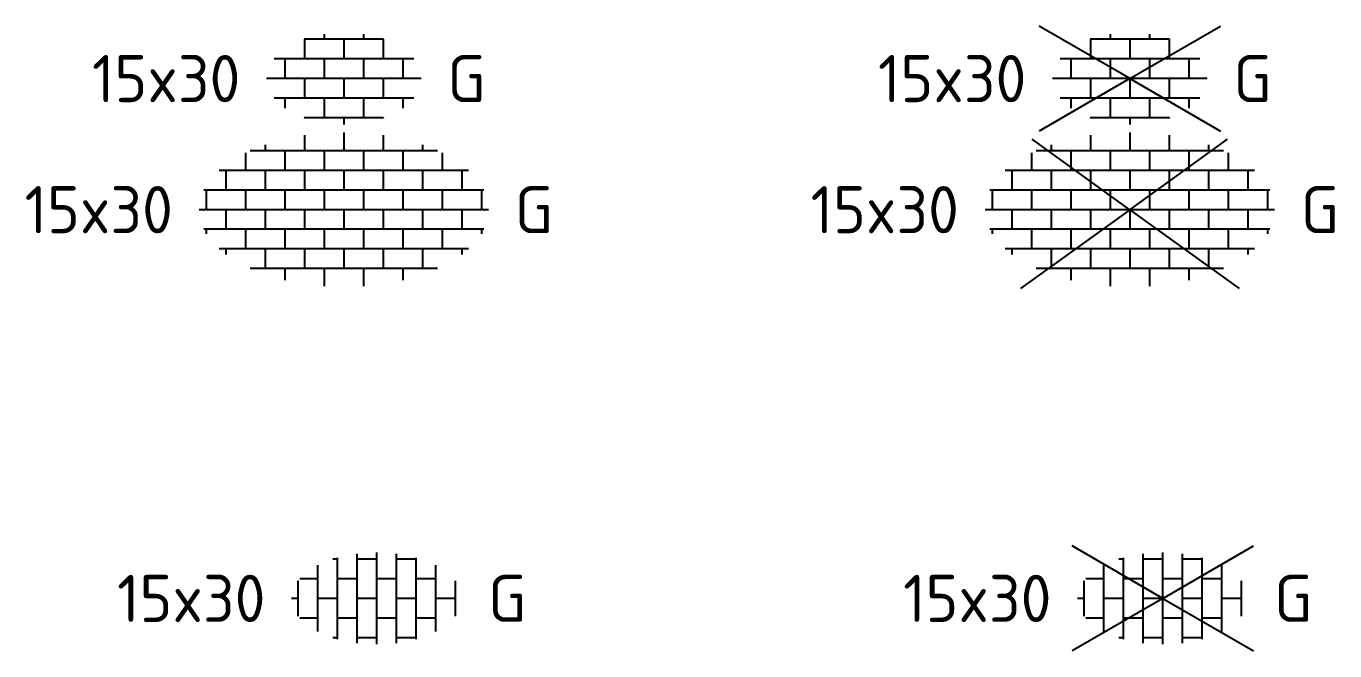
# Model space of a CAD drawing. Header units: metres. Extents: x -77 to 448, y 4806 to 5239.
# Drawn here: x 142.39 to 152.38, y 4929.07 to 4933.84 of the extents above; entities that cross this region are included whole.
import ezdxf
from ezdxf.enums import TextEntityAlignment as Align

# ---------------------------------------------------------------- set-up
doc = ezdxf.new("R2010")
doc.units = ezdxf.units.M
doc.layers.add('V-WE-VH-OPENVERHARDING_STRAATBAKSTEEN-S', color=90, linetype='Continuous', lineweight=25)
doc.styles.add('NLCS-ISO', font='NLCS-ISO.ttf')

# ---------------------------------------------------------------- blocks, each defined once
blk = doc.blocks.new('SVH-TEGEL_150X300_DUN_HALFST_KL-SO')
for p, q in [((-1.5, 1.5), (-1.674, 1.5)), ((-1.5, -1.552), (-1.5, 1.552)), ((-0.75, -1.703), (-0.75, 1.703)), ((0, 1.5), (-0.75, 1.5)), ((0, -1.75), (0, 1.75)), ((0.75, -1.703), (0.75, 1.703)), ((1.5, 1.5), (0.75, 1.5)), ((1.5, -1.552), (1.5, 1.552)), ((-2.25, -1.263), (-2.25, 1.263)), ((2.25, -1.263), (2.25, 1.263)), ((-3, -0.673), (-3, 0.673)), ((-2.25, 0.75), (-2.936, 0.75)), ((-0.75, 0.75), (-1.5, 0.75)), ((0.75, 0.75), (0, 0.75)), ((2.25, 0.75), (1.5, 0.75)), ((3, -0.673), (3, 0.673)), ((-3, 0), (-3.25, 0)), ((-1.5, 0), (-2.25, 0)), ((0, 0), (-0.75, 0)), ((1.5, 0), (0.75, 0)), ((3, 0), (2.25, 0)), ((-2.25, -0.75), (-2.936, -0.75)), ((-0.75, -0.75), (-1.5, -0.75)), ((0.75, -0.75), (0, -0.75)), ((2.25, -0.75), (1.5, -0.75)), ((-1.5, -1.5), (-1.674, -1.5)), ((0, -1.5), (-0.75, -1.5)), ((1.5, -1.5), (0.75, -1.5))]:
    blk.add_line(p, q)
at = {"style": 'NLCS-ISO'}
blk.add_attdef('FORMAAT', text='', height=1.8, dxfattribs=at).set_placement((-4.25, 0), align=Align.MIDDLE_RIGHT)
blk.add_attdef('KLEUR', text='', height=1.8, dxfattribs=at).set_placement((4.25, 0), align=Align.MIDDLE_LEFT)
at = {"style": 'NLCS-ISO', "flags": 1}
blk.add_attdef('FUNCTIE', text='', height=1.8, dxfattribs=at).set_placement((0, -2.75), align=Align.TOP_CENTER)
blk = doc.blocks.new('SVH-TEGEL_150X300_DUN_LINT-SO')
for p, q in [((-1.5, 2.839), (-1.5, 2.25)), ((0, 2.95), (0, 2.25)), ((1.5, 2.839), (1.5, 2.25)), ((-3.75, 2.166), (-3.75, 1.5)), ((3.573, 2.25), (-3.573, 2.25)), ((-3, 2.477), (-3, 2.25)), ((-2.25, 2.25), (-2.25, 1.5)), ((-0.75, 2.25), (-0.75, 1.5)), ((0.75, 2.25), (0.75, 1.5)), ((2.25, 2.25), (2.25, 1.5)), ((3, 2.477), (3, 2.25)), ((3.75, 2.166), (3.75, 1.5)), ((4.757, 1.5), (-4.757, 1.5)), ((-4.5, 1.5), (-4.5, 0.75)), ((-3, 1.5), (-3, 0.75)), ((-1.5, 1.5), (-1.5, 0.75)), ((0, 1.5), (0, 0.75)), ((1.5, 1.5), (1.5, 0.75)), ((3, 1.5), (3, 0.75)), ((4.5, 1.5), (4.5, 0.75)), ((5.343, 0.75), (-5.343, 0.75)), ((-5.25, 0.75), (-5.25, 0)), ((-3.75, 0.75), (-3.75, 0)), ((-2.25, 0.75), (-2.25, 0)), ((-0.75, 0.75), (-0.75, 0)), ((0.75, 0.75), (0.75, 0)), ((2.25, 0.75), (2.25, 0)), ((3.75, 0.75), (3.75, 0)), ((5.25, 0.75), (5.25, 0)), ((5.525, 0), (-5.525, 0)), ((-4.5, 0), (-4.5, -0.75)), ((-3, 0), (-3, -0.75)), ((0, 0), (0, -0.75)), ((-1.5, 0), (-1.5, -0.75)), ((1.5, 0), (1.5, -0.75)), ((3, 0), (3, -0.75)), ((4.5, 0), (4.5, -0.75)), ((5.343, -0.75), (-5.343, -0.75)), ((-5.25, -0.75), (-5.25, -0.919)), ((-3.75, -0.75), (-3.75, -1.5)), ((-2.25, -0.75), (-2.25, -1.5)), ((-0.75, -0.75), (-0.75, -1.5)), ((0.75, -0.75), (0.75, -1.5)), ((2.25, -0.75), (2.25, -1.5)), ((3.75, -0.75), (3.75, -1.5)), ((5.25, -0.75), (5.25, -0.919)), ((4.757, -1.5), (-4.757, -1.5)), ((-4.5, -1.5), (-4.5, -1.712)), ((-3, -1.5), (-3, -2.25)), ((-1.5, -1.5), (-1.5, -2.25)), ((0, -1.5), (0, -2.25)), ((1.5, -1.5), (1.5, -2.25)), ((3, -1.5), (3, -2.25)), ((4.5, -1.5), (4.5, -1.712)), ((3.573, -2.25), (-3.573, -2.25)), ((-2.25, -2.25), (-2.25, -2.694)), ((-0.75, -2.25), (-0.75, -2.923)), ((0.75, -2.25), (0.75, -2.923)), ((2.25, -2.25), (2.25, -2.694))]:
    blk.add_line(p, q)
at = {"style": 'NLCS-ISO'}
blk.add_attdef('FORMAAT', text='', height=1.8, dxfattribs=at).set_placement((-6.525, 0), align=Align.MIDDLE_RIGHT)
blk.add_attdef('KLEUR', text='', height=1.8, dxfattribs=at).set_placement((6.525, 0), align=Align.MIDDLE_LEFT)
at = {"style": 'NLCS-ISO', "flags": 1}
blk.add_attdef('FUNCTIE', text='', height=1.8, dxfattribs=at).set_placement((0, -3.95), align=Align.TOP_CENTER)
blk = doc.blocks.new('SVH-TEGEL_150X300_DUN_LINT_KL-SO')
for p, q in [((1.519, 1.5), (-1.519, 1.5)), ((-1.5, 1.5), (-1.5, 0.75)), ((-0.75, 1.692), (-0.75, 1.5)), ((0, 1.5), (0, 0.75)), ((0.75, 1.692), (0.75, 1.5)), ((1.5, 1.5), (1.5, 0.75)), ((2.665, 0.75), (-2.665, 0.75)), ((-2.25, 0.75), (-2.25, 0)), ((-0.75, 0.75), (-0.75, 0)), ((0.75, 0.75), (0.75, 0)), ((2.25, 0.75), (2.25, 0)), ((2.95, 0), (-2.95, 0)), ((0, 0), (0, -0.75)), ((-1.5, 0), (-1.5, -0.75)), ((1.5, 0), (1.5, -0.75)), ((2.665, -0.75), (-2.665, -0.75)), ((-2.25, -0.75), (-2.25, -1.132)), ((-0.75, -0.75), (-0.75, -1.5)), ((0.75, -0.75), (0.75, -1.5)), ((2.25, -0.75), (2.25, -1.132)), ((1.519, -1.5), (-1.519, -1.5)), ((-1.5, -1.5), (-1.5, -1.507)), ((0, -1.5), (0, -1.75)), ((1.5, -1.5), (1.5, -1.507))]:
    blk.add_line(p, q)
at = {"style": 'NLCS-ISO'}
blk.add_attdef('FORMAAT', text='', height=1.8, dxfattribs=at).set_placement((-3.95, 0), align=Align.MIDDLE_RIGHT)
blk.add_attdef('KLEUR', text='', height=1.8, dxfattribs=at).set_placement((3.95, 0), align=Align.MIDDLE_LEFT)
at = {"style": 'NLCS-ISO', "flags": 1}
blk.add_attdef('FUNCTIE', text='', height=1.8, dxfattribs=at).set_placement((0, -2.75), align=Align.TOP_CENTER)
blk = doc.blocks.new('V-SVH-TEGEL_150X300_DUN_HALFST_KL-SO')
for p, q in [((0, 0), (-3.464, 2)), ((0, 0), (3.464, 2)), ((-1.5, 1.5), (-1.674, 1.5)), ((-1.5, -1.552), (-1.5, 1.552)), ((-0.75, -1.703), (-0.75, 1.703)), ((0, 1.5), (-0.75, 1.5)), ((0, -1.75), (0, 1.75)), ((0.75, -1.703), (0.75, 1.703)), ((1.5, 1.5), (0.75, 1.5)), ((1.5, -1.552), (1.5, 1.552)), ((-2.25, -1.263), (-2.25, 1.263)), ((2.25, -1.263), (2.25, 1.263)), ((-3, -0.673), (-3, 0.673)), ((-2.25, 0.75), (-2.936, 0.75)), ((-0.75, 0.75), (-1.5, 0.75)), ((0.75, 0.75), (0, 0.75)), ((2.25, 0.75), (1.5, 0.75)), ((3, -0.673), (3, 0.673)), ((0, 0), (-3.464, -2)), ((-3, 0), (-3.25, 0)), ((-1.5, 0), (-2.25, 0)), ((0, 0), (-0.75, 0)), ((0, 0), (3.464, -2)), ((1.5, 0), (0.75, 0)), ((3, 0), (2.25, 0)), ((-2.25, -0.75), (-2.936, -0.75)), ((-0.75, -0.75), (-1.5, -0.75)), ((0.75, -0.75), (0, -0.75)), ((2.25, -0.75), (1.5, -0.75)), ((-1.5, -1.5), (-1.674, -1.5)), ((0, -1.5), (-0.75, -1.5)), ((1.5, -1.5), (0.75, -1.5))]:
    blk.add_line(p, q)
at = {"style": 'NLCS-ISO'}
blk.add_attdef('FORMAAT', text='', height=1.8, dxfattribs=at).set_placement((-4.25, 0), align=Align.MIDDLE_RIGHT)
blk.add_attdef('KLEUR', text='', height=1.8, dxfattribs=at).set_placement((4.25, 0), align=Align.MIDDLE_LEFT)
at = {"style": 'NLCS-ISO', "flags": 1}
blk.add_attdef('FUNCTIE', text='', height=1.8, dxfattribs=at).set_placement((0, -2.75), align=Align.TOP_CENTER)
blk = doc.blocks.new('V-SVH-TEGEL_150X300_DUN_LINT-SO')
for p, q in [((0, 0), (-3.728, 2.684)), ((-1.5, 2.839), (-1.5, 2.25)), ((0, 2.95), (0, 2.25)), ((0, 0), (3.728, 2.684)), ((1.5, 2.839), (1.5, 2.25)), ((-3.75, 2.166), (-3.75, 1.5)), ((3.573, 2.25), (-3.573, 2.25)), ((-3, 2.477), (-3, 2.25)), ((-2.25, 2.25), (-2.25, 1.5)), ((-0.75, 2.25), (-0.75, 1.5)), ((0.75, 2.25), (0.75, 1.5)), ((2.25, 2.25), (2.25, 1.5)), ((3, 2.477), (3, 2.25)), ((3.75, 2.166), (3.75, 1.5)), ((4.757, 1.5), (-4.757, 1.5)), ((-4.5, 1.5), (-4.5, 0.75)), ((-3, 1.5), (-3, 0.75)), ((-1.5, 1.5), (-1.5, 0.75)), ((0, 1.5), (0, 0.75)), ((1.5, 1.5), (1.5, 0.75)), ((3, 1.5), (3, 0.75)), ((4.5, 1.5), (4.5, 0.75)), ((5.343, 0.75), (-5.343, 0.75)), ((-5.25, 0.75), (-5.25, 0)), ((-3.75, 0.75), (-3.75, 0)), ((-2.25, 0.75), (-2.25, 0)), ((-0.75, 0.75), (-0.75, 0)), ((0.75, 0.75), (0.75, 0)), ((2.25, 0.75), (2.25, 0)), ((3.75, 0.75), (3.75, 0)), ((5.25, 0.75), (5.25, 0)), ((5.525, 0), (-5.525, 0)), ((-4.5, 0), (-4.5, -0.75)), ((0, 0), (-4.172, -3.003)), ((-3, 0), (-3, -0.75)), ((0, 0), (0, -0.75)), ((-1.5, 0), (-1.5, -0.75)), ((0, 0), (4.172, -3.003)), ((1.5, 0), (1.5, -0.75)), ((3, 0), (3, -0.75)), ((4.5, 0), (4.5, -0.75)), ((5.343, -0.75), (-5.343, -0.75)), ((-5.25, -0.75), (-5.25, -0.919)), ((-3.75, -0.75), (-3.75, -1.5)), ((-2.25, -0.75), (-2.25, -1.5)), ((-0.75, -0.75), (-0.75, -1.5)), ((0.75, -0.75), (0.75, -1.5)), ((2.25, -0.75), (2.25, -1.5)), ((3.75, -0.75), (3.75, -1.5)), ((5.25, -0.75), (5.25, -0.919)), ((4.757, -1.5), (-4.757, -1.5)), ((-4.5, -1.5), (-4.5, -1.712)), ((-3, -1.5), (-3, -2.25)), ((-1.5, -1.5), (-1.5, -2.25)), ((0, -1.5), (0, -2.25)), ((1.5, -1.5), (1.5, -2.25)), ((3, -1.5), (3, -2.25)), ((4.5, -1.5), (4.5, -1.712)), ((3.573, -2.25), (-3.573, -2.25)), ((-2.25, -2.25), (-2.25, -2.694)), ((-0.75, -2.25), (-0.75, -2.923)), ((0.75, -2.25), (0.75, -2.923)), ((2.25, -2.25), (2.25, -2.694))]:
    blk.add_line(p, q)
at = {"style": 'NLCS-ISO'}
blk.add_attdef('FORMAAT', text='', height=1.8, dxfattribs=at).set_placement((-6.525, 0), align=Align.MIDDLE_RIGHT)
blk.add_attdef('KLEUR', text='', height=1.8, dxfattribs=at).set_placement((6.525, 0), align=Align.MIDDLE_LEFT)
at = {"style": 'NLCS-ISO', "flags": 1}
blk.add_attdef('FUNCTIE', text='', height=1.8, dxfattribs=at).set_placement((0, -3.95), align=Align.TOP_CENTER)
blk = doc.blocks.new('V-SVH-TEGEL_150X300_DUN_LINT_KL-SO')
for p, q in [((0, 0), (-3.464, 2)), ((0, 0), (3.464, 2)), ((1.519, 1.5), (-1.519, 1.5)), ((-1.5, 1.5), (-1.5, 0.75)), ((-0.75, 1.692), (-0.75, 1.5)), ((0, 1.5), (0, 0.75)), ((0.75, 1.692), (0.75, 1.5)), ((1.5, 1.5), (1.5, 0.75)), ((2.665, 0.75), (-2.665, 0.75)), ((-2.25, 0.75), (-2.25, 0)), ((-0.75, 0.75), (-0.75, 0)), ((0.75, 0.75), (0.75, 0)), ((2.25, 0.75), (2.25, 0)), ((0, 0), (-3.464, -2)), ((2.95, 0), (-2.95, 0)), ((0, 0), (0, -0.75)), ((0, 0), (3.464, -2)), ((-1.5, 0), (-1.5, -0.75)), ((1.5, 0), (1.5, -0.75)), ((2.665, -0.75), (-2.665, -0.75)), ((-2.25, -0.75), (-2.25, -1.132)), ((-0.75, -0.75), (-0.75, -1.5)), ((0.75, -0.75), (0.75, -1.5)), ((2.25, -0.75), (2.25, -1.132)), ((1.519, -1.5), (-1.519, -1.5)), ((-1.5, -1.5), (-1.5, -1.507)), ((0, -1.5), (0, -1.75)), ((1.5, -1.5), (1.5, -1.507))]:
    blk.add_line(p, q)
at = {"style": 'NLCS-ISO'}
blk.add_attdef('FORMAAT', text='', height=1.8, dxfattribs=at).set_placement((-3.95, 0), align=Align.MIDDLE_RIGHT)
blk.add_attdef('KLEUR', text='', height=1.8, dxfattribs=at).set_placement((3.95, 0), align=Align.MIDDLE_LEFT)
at = {"style": 'NLCS-ISO', "flags": 1}
blk.add_attdef('FUNCTIE', text='', height=1.8, dxfattribs=at).set_placement((0, -2.75), align=Align.TOP_CENTER)

msp = doc.modelspace()

# ---------------------------------------------------------------- block references
at = {"layer": 'V-WE-VH-OPENVERHARDING_STRAATBAKSTEEN-S', "xscale": 0.2, "yscale": 0.2, "zscale": 0.2}
for name, p in [('SVH-TEGEL_150X300_DUN_LINT_KL-SO', (144.8163, 4933.437)), ('V-SVH-TEGEL_150X300_DUN_LINT_KL-SO', (150.8163, 4933.437)), ('SVH-TEGEL_150X300_DUN_LINT-SO', (144.8163, 4932.437)), ('V-SVH-TEGEL_150X300_DUN_LINT-SO', (150.8163, 4932.437)), ('V-SVH-TEGEL_150X300_DUN_HALFST_KL-SO', (151.0677, 4929.4712)), ('SVH-TEGEL_150X300_DUN_HALFST_KL-SO', (145.0677, 4929.4712))]:
    msp.add_blockref(name, p, dxfattribs=at).add_auto_attribs({'FORMAAT': '15x30', 'KLEUR': 'G'})

doc.saveas('drawing.dxf')
